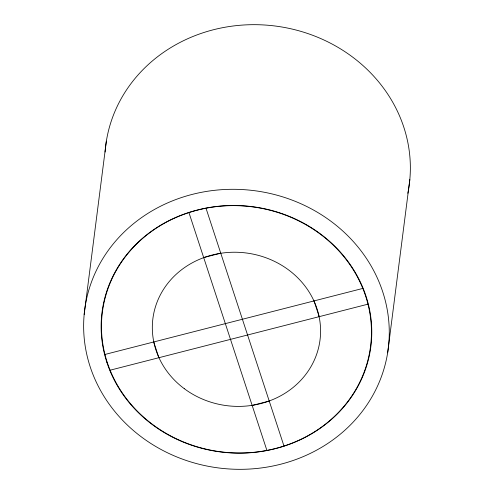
<?xml version="1.0" encoding="UTF-8"?>
<svg xmlns="http://www.w3.org/2000/svg" width="494" height="494" viewBox="0 0 494 494"><rect width="100%" height="100%" fill="white"/><g stroke="black" fill="none" stroke-linecap="round" stroke-linejoin="round"><path stroke-width="0.74" d="M84.171 314.474L106.358 141.142M387.642 352.858A153.023 139.79 7.3 0 0 180.137 198.008A153.023 139.79 7.3 0 0 141.587 437.067A153.023 139.79 7.3 0 0 387.642 352.858L409.829 179.526M203.682 257.559L220.744 253.187M104.95 354.457L362.8 288.428M110.106 370.197L367.962 304.168M252.168 405.438L269.23 401.066M314.042 300.914L319.204 316.654M206.004 208.215L283.976 446.039M188.936 212.587L266.908 450.411M153.708 341.971L158.864 357.712M105.08 152.041A153.023 139.79 7.3 0 1 276.634 26.207A153.023 139.79 7.3 0 1 407.816 193.278M106.908 362.485A135.288 123.586 7.3 0 0 275.559 448.589A135.288 123.586 7.3 0 0 365.998 296.141A135.288 123.586 7.3 0 0 197.347 210.036A135.288 123.586 7.3 0 0 106.908 362.485M152.652 424.494A135.165 123.481 7.3 0 0 370.006 350.116A135.165 123.481 7.3 0 0 186.707 213.328A135.165 123.481 7.3 0 0 152.652 424.494M184.274 388.673A84.246 76.959 7.3 0 0 319.698 342.219A84.246 76.959 7.3 0 0 205.393 257.047A84.246 76.959 7.3 0 0 184.274 388.673"/></g></svg>
